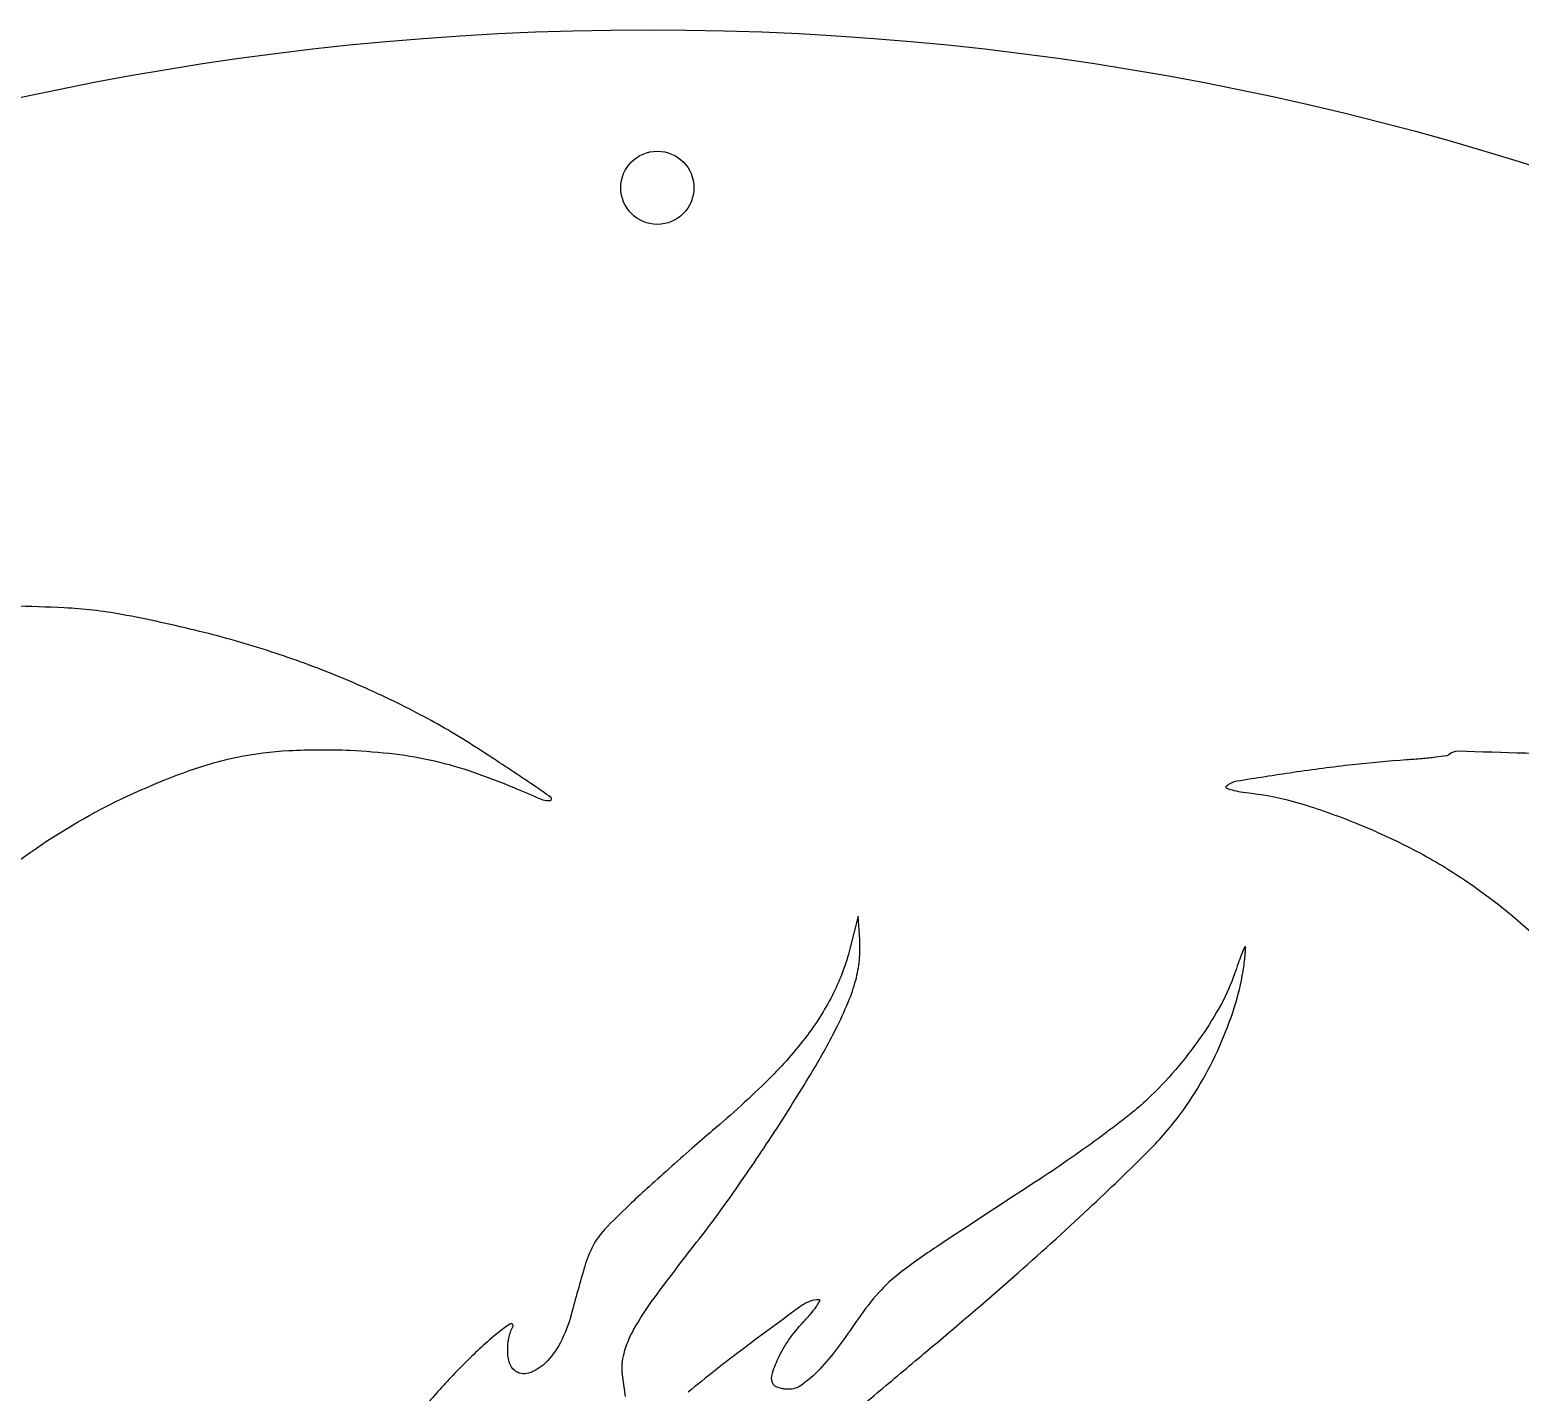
# Model space of a CAD drawing. Header units: millimetres. Extents: x 0 to 22, y 0 to 22.
# Drawn here: x 8.68 to 14.27, y 16.88 to 22 of the extents above; entities that cross this region are included whole.
import ezdxf

# ---------------------------------------------------------------- set-up
doc = ezdxf.new("R2010")
doc.units = ezdxf.units.MM
doc.header["$MEASUREMENT"] = 0

msp = doc.modelspace()

# ---------------------------------------------------------------- linework, layer by layer
at = {"color": 0, "linetype": 'ByBlock', "lineweight": -2}
for p, q in [((11.7874, 18.6721), (11.7564, 18.5496)), ((11.7931, 18.5837), (11.7874, 18.6721)), ((10.913, 16.8686), (10.9025, 16.9497))]:
    msp.add_line(p, q, dxfattribs=at)
for centre, radius in [((11, 11), 11), ((11.0331, 21.4069), 0.1375)]:
    msp.add_circle(centre, radius, dxfattribs=at)
for centre, radius, start, end in [((8.2325, 6.4534), 13.3884, 87.55192, 89.20544), ((8.7393, 18.3075), 1.5234, 79.3705, 87.5519), ((8.0489, 14.6291), 5.2661, 76.1086, 79.3705), ((8.3675, 15.9174), 3.939, 72.0533, 76.1085), ((8.4729, 16.2429), 3.5968, 67.8003, 72.0532), ((8.5236, 16.3671), 3.4627, 63.4243, 67.8003), ((8.5065, 16.3328), 3.501, 61.386, 63.4243), ((8.9897, 17.2187), 2.4919, 58.756, 61.386), ((8.2329, 15.9712), 3.951, 56.7723, 58.7561), ((0.2011, 3.7102), 18.6085, 56.14393, 56.77235), ((14.0396, 19.2432), 0.0477, 88.3657, 134.1491), ((7.5983, -206.5129), 225.8957, 88.236635, 88.365665), ((15.6564, 4.0476), 15.3273, 98.3832, 99.18236), ((14.3991, 12.5799), 6.7029, 96.46478, 98.38322), ((14.1579, 14.7082), 4.561, 93.9046, 96.4647), ((12.452, 23.7019), 4.951, 246.8282, 248.0697), ((9.6067, 17.7305), 1.7255, 53.4979, 56.144), ((13.1723, 19.1562), 0.00355, 132.6752, 247.6405), ((13.2231, 19.1011), 0.0785, 99.1823, 132.6753), ((13.2373, 19.3143), 0.1746, 247.6406, 254.9197), ((10.621, 19.1542), 0.0486, 248.0698, 281.5966), ((10.6295, 19.1126), 0.00614, 281.5966, 53.4978), ((13.2775, 19.4632), 0.3288, 254.9197, 260.6522), ((13.3575, 19.9493), 0.8214, 260.6521, 263.5452), ((11.3153, 18.5528), 0.4788, 354.4779, 3.7053), ((16.4035, 17.2852), 3.4104, 158.1354, 158.6405), ((13.2412, 18.5541), 0.00305, 90, 158.1355), ((12.6959, 18.5731), 0.5473, 353.4713, 356.0215), ((13.2412, 18.5553), 0.00189, 357.1546, 90.0001), ((12.2265, 18.6057), 1.0179, 356.0214, 357.1545), ((11.3283, 18.5515), 0.4658, 345.0578, 354.4779), ((15.396, 17.7136), 2.3166, 160.2998, 161.3205), ((12.3449, 18.6079), 0.8998, 343.1241, 351.96), ((14.3545, 18.0865), 1.2104, 158.6406, 160.2998), ((12.1453, 18.6361), 1.1015, 351.9601, 353.4713), ((11.165, 18.5951), 0.6348, 337.1665, 345.0578), ((10.266, 18.9736), 1.6103, 333.2287, 337.1666), ((11.872, 18.7514), 1.3941, 336.7591, 343.1241), ((9.4851, 19.3676), 2.4849, 328.7584, 333.2287), ((11.8025, 18.7812), 1.4697, 330.5399, 336.7591), ((4.9111, 22.1422), 7.8346, 326.85868, 328.75833), ((12.0085, 18.6649), 1.2332, 323.4462, 330.5399), ((12.0101, 18.6637), 1.2312, 314.9488, 323.4463), ((16.111, 12.1508), 7.5095, 130.43249, 131.21125), ((4.6397, 22.3195), 8.1588, 324.95605, 326.85868), ((19.5241, 8.2535), 12.6901, 131.2112, 131.73695), ((6.0302, 24.6543), 9.6956, 313.0913, 314.94879), ((19.1891, 8.629), 12.1868, 131.73691, 132.26632), ((14.2555, 14.0574), 4.8514, 132.2663, 133.3197), ((61.1275, -56.9758), 89.1164, 123.091384, 123.390926), ((12.4987, 15.9204), 2.2907, 133.3196, 136.5754), ((7.632, 20.2208), 4.5039, 321.9876, 324.9561), ((4.396, 26.4012), 12.0877, 311.27508, 313.09132), ((11.0338, 17.3068), 0.2738, 136.5753, 152.1269), ((11.1568, 17.2418), 0.4129, 152.1269, 163.6643), ((13.3699, 15.4773), 2.3395, 123.3909, 127.5233), ((18.9654, 14.9531), 8.5501, 163.66427, 164.9392), ((12.3102, 16.8573), 0.5995, 127.5234, 138.1094), ((0.0492, 31.3533), 18.6769, 309.96417, 311.27509), ((12.5352, 16.6554), 0.9018, 138.1095, 145.9053), ((19.589, 6.1203), 13.6816, 125.84512, 126.98874), ((11.6402, 17.1234), 0.1077, 90, 125.8452), ((11.3186, 17.4266), 0.382, 319.5405, 324.745), ((11.4551, 17.3302), 0.2149, 324.745, 331.0443), ((11.6402, 17.2277), 0.00334, 331.0443, 89.9999), ((10.901, 16.5214), 0.7493, 124.3254, 131.7385), ((10.4831, 17.1335), 0.0082, 331.8451, 124.3253), ((10.8837, 17.7976), 0.9537, 316.9123, 319.5404), ((11.9582, 15.3365), 2.3373, 131.7385, 135.6796), ((15.3089, 11.8025), 6.5678, 126.9887, 129.30704), ((12.1496, 15.1496), 2.6049, 135.6795, 139.3129)]:
    msp.add_arc(centre, radius, start, end, dxfattribs=at)
at = {"color": 0, "linetype": 'ByBlock', "lineweight": -2, "extrusion": (0, 0, -1)}
for centre, radius, start, end in [((-9.7281, 17.9432), 1.3536, 69.891, 78.3474), ((-9.7166, 17.9986), 1.2969, 78.3475, 87.0195), ((-9.773, 16.9159), 2.3811, 87.0194, 92.5225), ((-9.7804, 17.0831), 2.2138, 92.5224, 96.9016), ((-9.8753, 17.8672), 1.424, 96.9016, 102.9964), ((-13.6457, 22.2128), 2.9611, 264.965, 266.0954), ((-13.7568, 20.9509), 1.6943, 263.248, 264.965), ((-13.581, 22.4363), 3.1901, 262.4753, 263.2481), ((-13.997, 19.2872), 0.0136, 225.8507, 262.4753), ((-10.2218, 16.5946), 2.7897, 64.9678, 69.891), ((-9.869, 17.8399), 1.452, 102.9965, 109.0242), ((-9.5626, 16.9514), 2.3918, 109.0242, 113.1718), ((-10.0452, 16.9728), 2.3723, 54.7828, 64.9678), ((-13.1506, 18.1204), 1.0192, 96.4549, 106.7179), ((-12.7498, 16.786), 2.4124, 106.7179, 112.1089), ((-12.6773, 16.6075), 2.6051, 112.1088, 117.3688), ((-11.8385, 14.4322), 5.482, 49.3367, 54.7829), ((-13.0016, 17.234), 1.8997, 117.3687, 124.0336), ((-12.8017, 16.9381), 2.2567, 124.0335, 139.4729), ((-10.9529, 18.7531), 0.8288, 194.2094, 206.4791), ((-12.5384, 18.6797), 0.6999, 198.6795, 208.7511), ((-10.7912, 18.8336), 1.0095, 206.4792, 217.0624), ((-11.9317, 19.0125), 1.3919, 208.7512, 214.7725), ((-10.4003, 19.1288), 1.4993, 217.0625, 225.5265), ((-11.7986, 19.105), 1.5539, 214.7726, 220.5264), ((-11.8974, 19.0205), 1.424, 220.5264, 226.6698), ((-8.6223, 20.9398), 4.0373, 225.5265, 229.5675), ((-12.195, 18.705), 0.9903, 226.6697, 231.7593), ((-10.0287, 21.4539), 4.4901, 231.7593, 233.4167), ((-9.7103, 21.8828), 5.0243, 233.4168, 235.0651), ((-10.1093, 21.3117), 4.3276, 235.0651, 236.9086), ((-19.5281, 10.9224), 10.595, 36.59717, 38.01236), ((-11.9183, 16.5733), 1.1165, 29.2015, 36.5972), ((-10.2113, 17.3087), 0.5155, 195.0608, 207.4583), ((-12.0049, 16.7488), 0.5816, 34.8253, 43.0877), ((-9.4742, 18.7275), 2.7945, 214.0947, 217.1154), ((-10.6847, 17.0452), 0.2138, 358.0664, 11.2798), ((-10.6263, 17.0568), 0.1543, 11.2799, 28.155), ((-11.2813, 16.9294), 0.3868, 15.1152, 29.2016), ((-11.9351, 16.7974), 0.4966, 25.5233, 34.8253), ((-10.6533, 17.0441), 0.1824, 343.9796, 358.0664), ((-10.3952, 17.2132), 0.3082, 207.4583, 225.6813), ((-11.1076, 16.9763), 0.2069, 352.6137, 15.1152), ((-11.0473, 17.5371), 0.8218, 217.1154, 224.6302), ((-80.0599, -64.1212), 105.8907, 49.911487, 50.035934), ((-10.5311, 17.0091), 0.0552, 309.6902, 343.9796), ((-10.5321, 17.0103), 0.0568, 252.9124, 309.6902), ((-10.5039, 17.1018), 0.1526, 225.6814, 252.9124), ((-11.8317, 16.8467), 0.382, 15.6019, 25.5232), ((-11.5078, 16.9372), 0.0457, 328.2826, 15.6018), ((-11.4853, 16.9233), 0.0193, 297.6992, 328.2826), ((-11.526, 16.9777), 0.0825, 235.0125, 270), ((-11.3293, 17.2586), 0.4255, 224.6302, 235.0124), ((-11.5159, 16.9816), 0.0851, 287.539, 297.6992), ((-11.5234, 17.0052), 0.1099, 278.2764, 287.5391), ((-11.526, 17.0229), 0.1277, 270, 278.2765), ((-76.385, -59.7556), 100.1843, 49.781865, 49.911583)]:
    msp.add_arc(centre, radius, start, end, dxfattribs=at)

doc.saveas('drawing.dxf')
